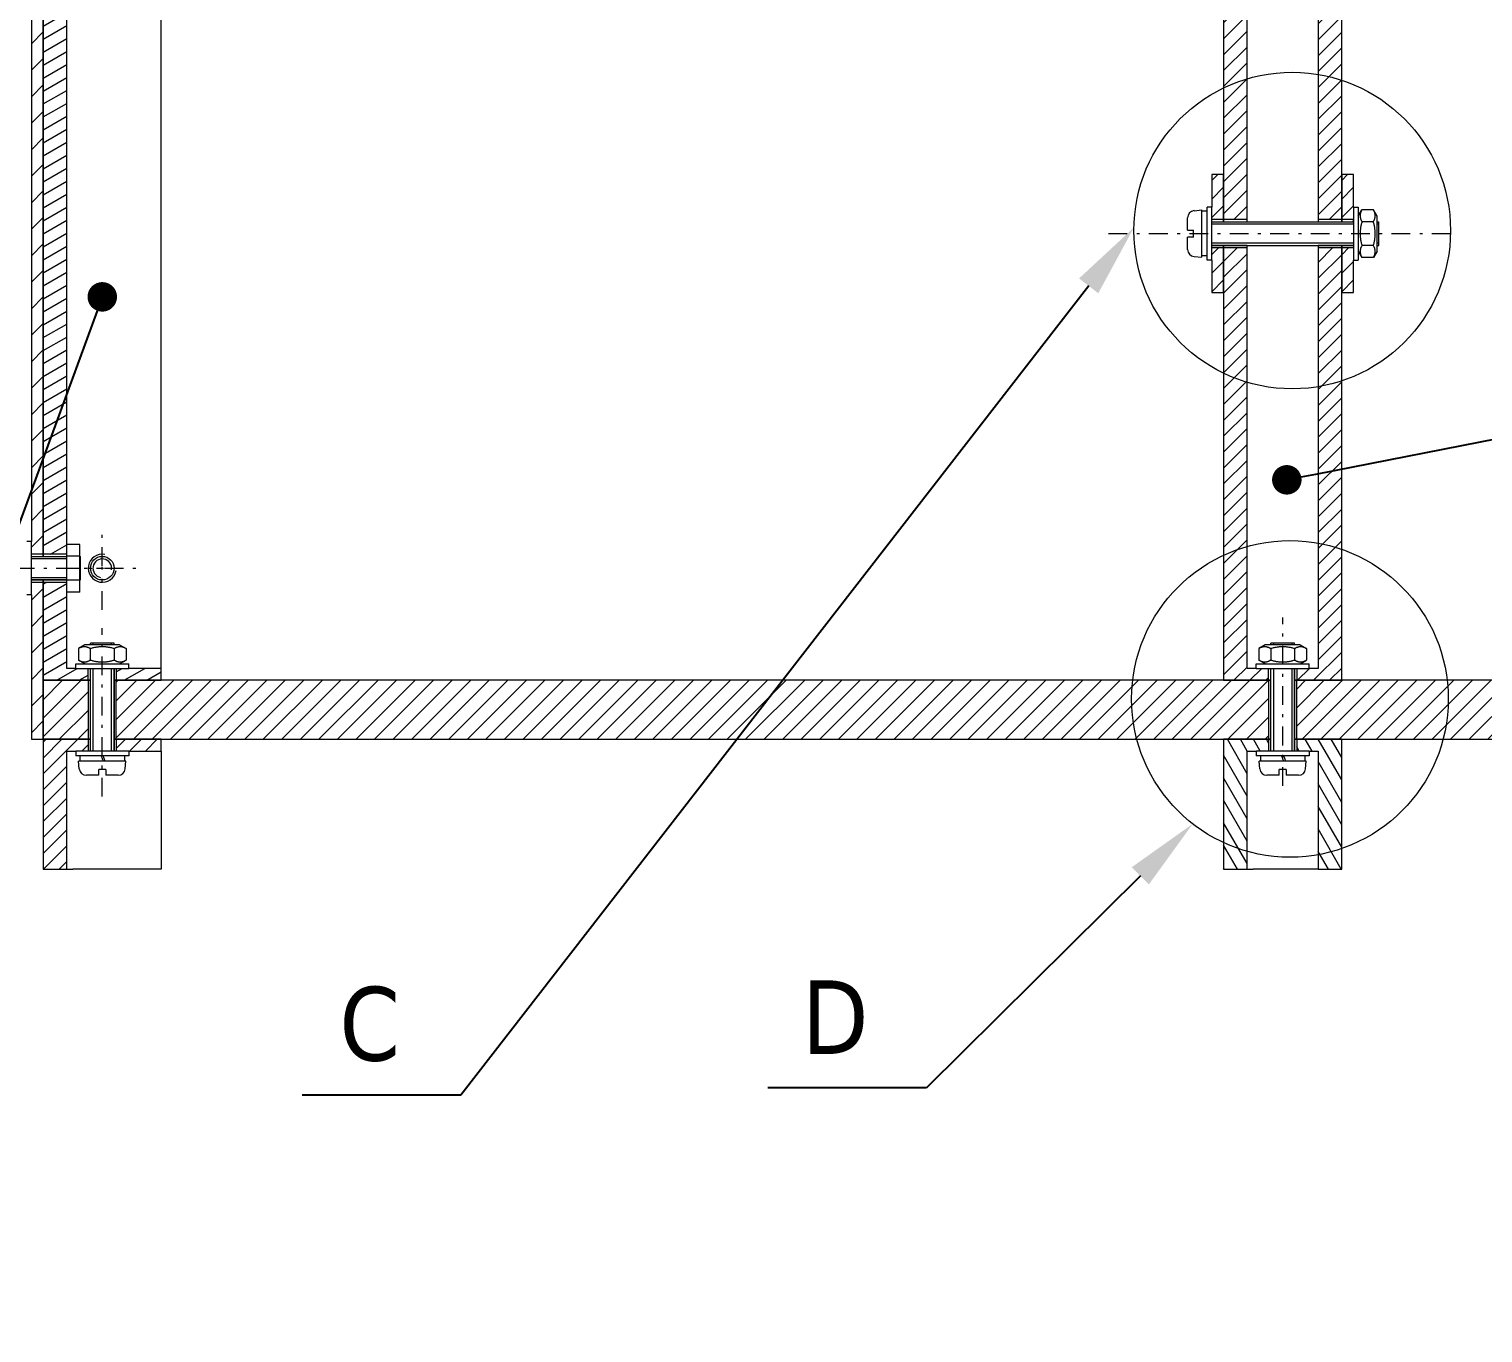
# Model space of a CAD drawing. Header units: millimetres. Extents: x 651 to 8859, y -354 to 894.
# Drawn here: x 1963.58 to 2012.85, y 40.4 to 84.59 of the extents above; entities that cross this region are included whole.
import ezdxf
from ezdxf import colors
from ezdxf.entities.mleader import LeaderData, LeaderLine
from ezdxf.math import Vec2, Vec3

# ---------------------------------------------------------------- set-up
doc = ezdxf.new("R2010")
doc.units = ezdxf.units.MM
doc.linetypes.add('DASHDOT2', pattern=[12.7, 6.35, -3.175, 0, -3.175])
doc.layers.get('0').update_dxf_attribs({"lineweight": 18})
for name, color, linetype, lineweight in [('cienka', 7, 'Continuous', 9), ('Kreskowanie (ISO)', 7, 'Continuous', 9), ('SYMETRIA SRUB', 7, 'DASHDOT2', 9), ('Widoczne (ISO)', 7, 'Continuous', 18), ('Widoczne wąskie (ISO)', 7, 'Continuous', 9)]:
    doc.layers.add(name, color=color, linetype=linetype, lineweight=lineweight)
doc.styles.get("Standard").update_dxf_attribs({"font": 'tahoma.ttf'})

# ---------------------------------------------------------------- blocks, each defined once
blk = doc.blocks.new('*U69')
at = {"layer": 'Widoczne wąskie (ISO)', "color": 0, "linetype": 'DASHDOT2', "ltscale": 0.1, "transparency": 16777216}
blk.add_line((0, -3.58), (0, 2.123), dxfattribs=at)
blk = doc.blocks.new('*U70')
at = {"layer": 'Widoczne wąskie (ISO)', "color": 0, "linetype": 'DASHDOT2', "ltscale": 0.1, "transparency": 16777216}
blk.add_line((0, -3.58), (0, 2.123), dxfattribs=at)
blk = doc.blocks.new('*U72')
at = {"layer": 'SYMETRIA SRUB', "color": 0, "linetype": 'DASHDOT2', "ltscale": 0.1, "transparency": 16777216}
blk.add_line((-2.502, 0), (1.8, 0), dxfattribs=at)
blk = doc.blocks.new('*U76')
at = {"layer": 'SYMETRIA SRUB', "color": 0, "linetype": 'DASHDOT2', "ltscale": 0.1, "transparency": 16777216}
blk.add_line((-5.9, 0), (5.9, 0), dxfattribs=at)
blk = doc.blocks.new('_Dot')
at = {"color": 0, "linetype": 'ByBlock', "lineweight": -2}
blk.add_line((-0.5, 0), (-1, 0), dxfattribs=at)
at = {"color": 0, "linetype": 'ByBlock', "const_width": 0.5}
blk.add_lwpolyline([(-0.25, 0, 1), (0.25, 0, 1)], format="xyb", close=True, dxfattribs=at)
blk = doc.blocks.new('*U621')
at = {"layer": 'Widoczne wąskie (ISO)', "color": 0, "linetype": 'DASHDOT2', "ltscale": 0.1, "transparency": 16777216}
for p, q in [((0, 0.08164), (0, 1.4082)), ((-1.4082, 0), (-0.08164, 0)), ((0.08164, 0), (1.4082, 0)), ((0, -1.4082), (0, -0.08164))]:
    blk.add_line(p, q, dxfattribs=at)
at = {"layer": 'Widoczne wąskie (ISO)', "color": 0, "linetype": 'Continuous', "ltscale": 0.1, "transparency": 16777216}
for p, q in [((-0.04082, 0), (0.04082, 0)), ((0, -0.04082), (0, 0.04082))]:
    blk.add_line(p, q, dxfattribs=at)

msp = doc.modelspace()

# ---------------------------------------------------------------- hatches: boundary and pattern name
at = {"layer": 'Kreskowanie (ISO)'}
h = msp.add_hatch(dxfattribs=at)
h.set_pattern_fill('ANSI31', color=256, scale=0.12, angle=-14.99998, style=0)
h.paths.add_polyline_path([(1965.586, 88.921), (1965.161, 88.921), (1964.861, 88.921), (1964.861, 66.796), (1964.061, 66.796), (1964.061, 89.321), (1965.586, 89.321)])
h = msp.add_hatch(dxfattribs=at)
h.set_pattern_fill('ANSI31', color=256, scale=0.12, style=0)
h.paths.add_polyline_path([(2005.586, 88.921), (2005.161, 88.921), (2004.861, 88.921), (2004.861, 78.136), (2004.061, 78.136), (2004.061, 79.661), (2004.061, 89.321), (2005.586, 89.321)])
h = msp.add_hatch(dxfattribs=at)
h.set_pattern_fill('ANSI31', color=256, scale=0.12, style=0)
h.paths.add_polyline_path([(2006.961, 88.921), (2006.461, 88.921), (2006.461, 89.321), (2008.061, 89.321), (2008.061, 79.661), (2008.061, 78.136), (2007.261, 78.136), (2007.261, 88.921)])
h = msp.add_hatch(dxfattribs=at)
h.set_pattern_fill('ANSI31', color=256, scale=25.4, angle=15, style=0)
h.set_pattern_definition([(60, (1856.824, -521.0996), (-2.74963, 1.587501), [])])
h.paths.add_polyline_path([(2008.061, 78.061), (2008.461, 78.061), (2008.461, 78.561), (2008.461, 79.661), (2008.061, 79.661)])
h = msp.add_hatch(dxfattribs=at)
h.set_pattern_fill('ANSI31', color=256, scale=0.12, style=0)
h.paths.add_polyline_path([(2005.161, 62.921), (2005.586, 62.921), (2005.586, 62.521), (2004.061, 62.521), (2004.061, 75.661), (2004.061, 77.185), (2004.861, 77.185), (2004.861, 62.921)])
h = msp.add_hatch(dxfattribs=at)
h.set_pattern_fill('ANSI31', color=256, scale=0.12, style=0)
h.paths.add_polyline_path([(2006.461, 62.921), (2006.961, 62.921), (2007.261, 62.921), (2007.261, 77.185), (2008.061, 77.185), (2008.061, 75.661), (2008.061, 62.521), (2006.461, 62.521)])
h = msp.add_hatch(dxfattribs=at)
h.set_pattern_fill('ANSI31', color=256, scale=0.12, angle=-14.99998, style=0)
h.paths.add_polyline_path([(1965.161, 62.921), (1965.586, 62.921), (1965.586, 62.521), (1964.061, 62.521), (1964.061, 65.845), (1964.861, 65.845), (1964.861, 62.921)])
h = msp.add_hatch(dxfattribs=at)
h.set_pattern_fill('ANSI31', color=256, scale=0.12, angle=-14.99998, style=0)
h.paths.add_polyline_path([(1966.537, 62.921), (1966.961, 62.921), (1968.061, 62.921), (1968.061, 62.521), (1966.537, 62.521)])
h = msp.add_hatch(dxfattribs=at)
h.set_pattern_fill('ANSI31', color=256, scale=0.12, style=0)
h.paths.add_polyline_path([(1964.061, 56.121), (1964.861, 56.121), (1964.861, 60.121), (1965.161, 60.121), (1965.586, 60.121), (1965.586, 60.521), (1964.061, 60.521)])
h = msp.add_hatch(dxfattribs=at)
h.set_pattern_fill('ANSI31', color=256, scale=0.12, style=0)
h.paths.add_polyline_path([(1968.061, 60.121), (1968.061, 60.521), (1966.537, 60.521), (1966.537, 60.121), (1966.961, 60.121)])
h = msp.add_hatch(dxfattribs=at)
h.set_pattern_fill('ANSI31', color=256, scale=0.12, angle=75.00018, style=0)
h.paths.add_polyline_path([(2005.586, 60.121), (2005.586, 60.521), (2004.061, 60.521), (2004.061, 56.121), (2004.861, 56.121), (2004.861, 60.121), (2005.161, 60.121)])
h = msp.add_hatch(dxfattribs=at)
h.set_pattern_fill('ANSI31', color=256, scale=0.12, angle=75.00018, style=0)
h.paths.add_polyline_path([(2006.537, 60.521), (2006.537, 60.121), (2006.961, 60.121), (2007.261, 60.121), (2007.261, 56.121), (2008.061, 56.121), (2008.061, 60.521)])
at = {"layer": 'Widoczne wąskie (ISO)'}
h = msp.add_hatch(dxfattribs=at)
h.set_pattern_fill('ANSI31', color=256, scale=0.2)
h.paths.add_polyline_path([(2048.461, 66.796), (2048.061, 66.796), (2048.061, 66.721), (2048.461, 66.721)])
h.paths.add_polyline_path([(2048.461, 65.421), (2048.461, 65.845), (2048.061, 65.845), (2048.061, 60.521), (2048.461, 60.521)])
h.paths.add_polyline_path([(2048.461, 65.921), (2048.061, 65.921), (2048.061, 65.845), (2048.461, 65.845)])
h.paths.add_polyline_path([(1964.061, 65.845), (1963.661, 65.845), (1963.661, 65.421), (1963.661, 60.521), (1964.061, 60.521)])
h.paths.add_polyline_path([(1964.061, 65.921), (1963.661, 65.921), (1963.661, 65.845), (1964.061, 65.845)])
h.paths.add_polyline_path([(1964.061, 106.281), (1963.661, 106.281), (1963.661, 102.181), (1963.661, 101.756), (1964.061, 101.756), (1964.061, 105.081)])
h.paths.add_polyline_path([(1964.061, 101.756), (1963.661, 101.756), (1963.661, 101.681), (1964.061, 101.681)])
h.paths.add_polyline_path([(1964.061, 100.881), (1963.661, 100.881), (1963.661, 100.805), (1964.061, 100.805)])
h.paths.add_polyline_path([(1964.061, 100.805), (1963.661, 100.805), (1963.661, 100.381), (1963.661, 98.439, 0.018825), (1964.061, 98.383)])
h.paths.add_polyline_path([(1964.061, 98.383, -0.018825), (1963.661, 98.439), (1963.661, 94.953, -0.021151), (1964.061, 95.139)])
h.paths.add_polyline_path([(1964.061, 95.139, 0.021151), (1963.661, 94.953), (1963.661, 85.688, 0.021151), (1964.061, 85.502)])
h.paths.add_polyline_path([(1964.061, 85.502, -0.021151), (1963.661, 85.688), (1963.661, 68.975), (1964.061, 70.065)])
h.paths.add_polyline_path([(1964.061, 70.065), (1963.661, 68.975), (1963.661, 67.221), (1963.661, 66.796), (1964.061, 66.796)])
h.paths.add_polyline_path([(1964.061, 66.796), (1963.661, 66.796), (1963.661, 66.721), (1964.061, 66.721)])
h = msp.add_hatch(dxfattribs=at)
h.set_pattern_fill('ANSI31', color=256, scale=0.14)
h.paths.add_polyline_path([(2004.061, 79.661), (2003.661, 79.661), (2003.661, 78.561), (2003.661, 78.136), (2004.061, 78.136)])
h.paths.add_polyline_path([(2008.461, 79.661), (2008.061, 79.661), (2008.061, 78.136), (2008.461, 78.136), (2008.461, 78.561)])
h.paths.add_polyline_path([(2008.461, 76.761), (2008.461, 77.185), (2008.061, 77.185), (2008.061, 75.661), (2008.461, 75.661)])
h.paths.add_polyline_path([(2004.061, 77.185), (2003.661, 77.185), (2003.661, 76.761), (2003.661, 75.661), (2004.061, 75.661)])
h = msp.add_hatch(dxfattribs=at)
h.set_pattern_fill('ANSI31', color=256, scale=0.14)
h.paths.add_polyline_path([(1965.586, 62.521), (1964.061, 62.521), (1964.061, 60.521), (1965.586, 60.521)])
h.paths.add_polyline_path([(1989.117, 62.521), (1966.537, 62.521), (1966.537, 60.521), (1987.566, 60.521)])
h.paths.add_polyline_path([(2000.945, 61.889, -0.029494), (2000.982, 62.521), (1989.117, 62.521), (1987.566, 60.521), (2001.122, 60.521, -0.064585)])
h.paths.add_polyline_path([(2005.586, 62.521), (2004.061, 62.521), (2000.982, 62.521, 0.029494), (2000.945, 61.889, 0.064585), (2001.122, 60.521), (2005.586, 60.521)])
h.paths.add_polyline_path([(2011.637, 62.521), (2006.537, 62.521), (2006.537, 60.521), (2008.061, 60.521), (2011.497, 60.521, 0.064585), (2011.674, 61.889, 0.029494)])
h.paths.add_polyline_path([(2045.586, 62.521), (2044.061, 62.521), (2011.637, 62.521, -0.029494), (2011.674, 61.889, -0.064585), (2011.497, 60.521), (2045.586, 60.521)])
h.paths.add_polyline_path([(2048.061, 62.521), (2046.537, 62.521), (2046.537, 60.521), (2048.061, 60.521)])

# ---------------------------------------------------------------- linework, layer by layer
at = {"layer": 'Widoczne (ISO)'}
for p, q in [((1964.061, 66.721), (1964.061, 100.881)), ((1963.661, 100.381), (1963.661, 67.221)), ((1964.061, 89.321), (1964.061, 66.721)), ((2004.061, 89.321), (2004.061, 78.061)), ((2008.061, 78.061), (2008.061, 89.321)), ((1964.861, 66.721), (1964.861, 88.921)), ((1968.061, 62.921), (1968.061, 88.921)), ((2004.861, 78.061), (2004.861, 88.921)), ((2007.261, 88.921), (2007.261, 78.061)), ((2004.061, 79.661), (2003.661, 79.661)), ((2003.661, 79.661), (2003.661, 78.561)), ((2004.061, 78.061), (2004.061, 79.661)), ((2008.461, 79.661), (2008.061, 79.661)), ((2008.061, 79.661), (2008.061, 78.061)), ((2008.461, 78.561), (2008.461, 79.661)), ((2003.061, 78.438), (2003.321, 78.461)), ((2003.321, 76.861), (2003.321, 78.461)), ((2003.501, 78.416), (2003.321, 78.416)), ((2003.501, 76.761), (2003.501, 78.561)), ((2003.661, 78.561), (2003.501, 78.561)), ((2003.661, 76.761), (2003.661, 78.561)), ((2008.461, 78.561), (2008.461, 76.761)), ((2008.461, 78.561), (2008.621, 78.561)), ((2008.621, 78.561), (2008.621, 76.761)), ((2008.621, 78.251), (2008.747, 78.469)), ((2009.135, 78.469), (2008.747, 78.469)), ((2009.261, 78.251), (2009.135, 78.469)), ((2002.841, 77.781), (2002.841, 78.199)), ((2003.661, 78.061), (2004.061, 78.061)), ((2003.661, 78.061), (2008.461, 78.061)), ((2004.061, 78.061), (2004.861, 78.061)), ((2007.261, 78.061), (2008.061, 78.061)), ((2008.061, 78.061), (2008.461, 78.061)), ((2009.135, 78.065), (2008.747, 78.065)), ((2009.261, 77.071), (2009.261, 78.251)), ((2009.261, 78.061), (2009.321, 78.061)), ((2009.321, 77.261), (2009.321, 78.061)), ((2002.841, 77.781), (2003.041, 77.781)), ((2003.041, 77.541), (2002.841, 77.541)), ((2002.841, 77.123), (2002.841, 77.541)), ((2003.041, 77.541), (2003.041, 77.781)), ((2003.061, 76.883), (2003.321, 76.861)), ((2003.501, 76.906), (2003.321, 76.906)), ((2004.061, 77.261), (2003.661, 77.261)), ((2003.661, 77.261), (2008.461, 77.261)), ((2004.861, 77.261), (2004.061, 77.261)), ((2004.061, 77.261), (2004.061, 62.521)), ((2004.061, 75.661), (2004.061, 77.261)), ((2004.861, 62.921), (2004.861, 77.261)), ((2008.061, 77.261), (2007.261, 77.261)), ((2007.261, 77.261), (2007.261, 62.921)), ((2008.061, 62.521), (2008.061, 77.261)), ((2008.461, 77.261), (2008.061, 77.261)), ((2008.061, 77.261), (2008.061, 75.661)), ((2008.621, 77.071), (2008.747, 76.852)), ((2009.135, 77.256), (2008.747, 77.256)), ((2009.261, 77.071), (2009.135, 76.852)), ((2009.261, 77.261), (2009.321, 77.261)), ((2003.661, 76.761), (2003.501, 76.761)), ((2003.661, 76.761), (2003.661, 75.661)), ((2008.461, 76.761), (2008.621, 76.761)), ((2008.461, 75.661), (2008.461, 76.761)), ((2009.135, 76.852), (2008.747, 76.852)), ((2003.661, 75.661), (2004.061, 75.661)), ((2008.061, 75.661), (2008.461, 75.661)), ((1963.661, 67.221), (1963.501, 67.221)), ((1963.661, 65.421), (1963.661, 67.221)), ((1965.301, 67.129), (1964.861, 67.129)), ((1965.301, 66.725), (1965.301, 67.129)), ((1963.661, 66.721), (1964.061, 66.721)), ((1963.661, 66.721), (1964.861, 66.721)), ((1964.061, 66.721), (1964.861, 66.721)), ((1965.301, 66.725), (1964.861, 66.725)), ((1964.861, 65.916), (1964.861, 66.725)), ((1964.861, 65.921), (1964.861, 66.721)), ((1965.301, 65.916), (1965.301, 66.725)), ((1965.301, 66.721), (1965.321, 66.721)), ((1965.321, 65.921), (1965.321, 66.721)), ((1964.061, 65.921), (1963.661, 65.921)), ((1963.661, 65.921), (1964.861, 65.921)), ((1964.861, 65.921), (1964.061, 65.921)), ((1964.061, 65.921), (1964.061, 62.521)), ((1964.061, 60.521), (1964.061, 65.921)), ((1964.861, 62.921), (1964.861, 65.921)), ((1965.301, 65.916), (1964.861, 65.916)), ((1965.301, 65.921), (1965.321, 65.921)), ((1965.301, 65.512), (1965.301, 65.916)), ((1963.661, 65.421), (1963.501, 65.421)), ((1963.661, 65.421), (1963.661, 60.521)), ((1965.301, 65.512), (1964.861, 65.512)), ((1965.471, 63.721), (1965.253, 63.595)), ((1965.253, 63.595), (1965.253, 63.207)), ((1966.651, 63.721), (1965.471, 63.721)), ((1965.657, 63.595), (1965.657, 63.207)), ((1966.461, 63.781), (1965.661, 63.781)), ((1965.661, 63.721), (1965.661, 63.781)), ((1966.461, 63.721), (1966.461, 63.781)), ((1966.466, 63.595), (1966.466, 63.207)), ((1966.651, 63.721), (1966.87, 63.595)), ((1966.87, 63.595), (1966.87, 63.207)), ((2005.471, 63.721), (2005.253, 63.595)), ((2005.253, 63.595), (2005.253, 63.207)), ((2006.651, 63.721), (2005.471, 63.721)), ((2005.657, 63.595), (2005.657, 63.207)), ((2006.461, 63.781), (2005.661, 63.781)), ((2005.661, 63.721), (2005.661, 63.781)), ((2006.461, 63.721), (2006.461, 63.781)), ((2006.466, 63.595), (2006.466, 63.207)), ((2006.651, 63.721), (2006.87, 63.595)), ((2006.87, 63.595), (2006.87, 63.207)), ((1965.161, 62.921), (1965.161, 63.081)), ((1965.161, 63.081), (1966.961, 63.081)), ((1965.161, 62.921), (1965.161, 63.081)), ((1965.471, 63.081), (1965.253, 63.207)), ((1966.651, 63.081), (1966.87, 63.207)), ((1966.961, 62.921), (1966.961, 63.081)), ((1966.961, 62.921), (1966.961, 63.081)), ((2005.161, 63.081), (2006.961, 63.081)), ((2005.161, 62.921), (2005.161, 63.081)), ((2005.471, 63.081), (2005.253, 63.207)), ((2006.651, 63.081), (2006.87, 63.207)), ((2006.961, 62.921), (2006.961, 63.081)), ((1965.161, 62.921), (1964.861, 62.921)), ((1965.161, 62.921), (1966.961, 62.921)), ((1965.661, 62.521), (1965.661, 62.921)), ((1965.661, 60.121), (1965.661, 62.921)), ((1966.461, 62.921), (1966.461, 62.521)), ((1966.461, 60.121), (1966.461, 62.921)), ((1968.061, 62.921), (1966.961, 62.921)), ((1968.061, 62.521), (1968.061, 62.921)), ((2005.161, 62.921), (2004.861, 62.921)), ((2005.161, 62.921), (2006.961, 62.921)), ((2005.661, 62.521), (2005.661, 62.921)), ((2005.661, 60.121), (2005.661, 62.921)), ((2006.461, 62.921), (2006.461, 62.521)), ((2006.461, 60.121), (2006.461, 62.921)), ((2007.261, 62.921), (2006.961, 62.921)), ((1965.661, 62.521), (1964.061, 62.521)), ((1964.061, 62.521), (1964.061, 60.521)), ((1964.061, 62.521), (1965.661, 62.521)), ((1965.661, 60.521), (1965.661, 62.521)), ((2005.661, 62.521), (1966.461, 62.521)), ((1966.461, 62.521), (1966.461, 60.521)), ((1966.461, 62.521), (1968.061, 62.521)), ((2004.061, 62.521), (2005.661, 62.521)), ((2005.661, 60.521), (2005.661, 62.521)), ((2045.661, 62.521), (2006.461, 62.521)), ((2006.461, 62.521), (2006.461, 60.521)), ((2006.461, 62.521), (2008.061, 62.521)), ((1963.661, 60.521), (1964.061, 60.521)), ((1965.661, 60.521), (1964.061, 60.521)), ((1964.061, 60.521), (1964.061, 56.121)), ((1964.061, 60.521), (1965.661, 60.521)), ((1964.861, 56.121), (1964.861, 60.121)), ((1964.861, 60.121), (1965.161, 60.121)), ((1966.961, 60.121), (1965.161, 60.121)), ((1965.161, 60.121), (1965.161, 59.961)), ((1965.661, 60.121), (1965.661, 60.521)), ((1968.061, 60.521), (1966.461, 60.521)), ((1966.461, 60.521), (1966.461, 60.121)), ((1966.461, 60.521), (2005.661, 60.521)), ((1966.961, 60.121), (1968.061, 60.121)), ((1966.961, 60.121), (1966.961, 59.961)), ((1968.061, 60.121), (1968.061, 60.521)), ((1968.061, 60.121), (1968.061, 56.121)), ((2005.661, 60.521), (2004.061, 60.521)), ((2004.061, 60.521), (2004.061, 56.121)), ((2004.861, 56.121), (2004.861, 60.121)), ((2004.861, 60.121), (2005.161, 60.121)), ((2006.961, 60.121), (2005.161, 60.121)), ((2005.161, 60.121), (2005.161, 59.961)), ((2005.661, 60.121), (2005.661, 60.521)), ((2006.461, 60.521), (2045.661, 60.521)), ((2006.461, 60.521), (2006.461, 60.121)), ((2008.061, 60.521), (2006.461, 60.521)), ((2006.961, 60.121), (2007.261, 60.121)), ((2006.961, 60.121), (2006.961, 59.961)), ((2007.261, 60.121), (2007.261, 56.121)), ((2008.061, 56.121), (2008.061, 60.521)), ((1966.961, 59.961), (1965.161, 59.961)), ((1966.861, 59.781), (1965.261, 59.781)), ((1965.284, 59.52), (1965.261, 59.781)), ((1965.306, 59.961), (1965.306, 59.781)), ((1966.025, 59.961), (1966.091, 59.781)), ((1966.163, 59.781), (1966.097, 59.961)), ((1966.816, 59.961), (1966.816, 59.781)), ((1966.839, 59.52), (1966.861, 59.781)), ((2006.961, 59.961), (2005.161, 59.961)), ((2006.861, 59.781), (2005.261, 59.781)), ((2005.284, 59.52), (2005.261, 59.781)), ((2005.306, 59.961), (2005.306, 59.781)), ((2006.025, 59.961), (2006.091, 59.781)), ((2006.163, 59.781), (2006.097, 59.961)), ((2006.816, 59.961), (2006.816, 59.781)), ((2006.839, 59.52), (2006.861, 59.781)), ((1965.941, 59.301), (1965.523, 59.301)), ((1965.941, 59.301), (1965.941, 59.501)), ((1966.181, 59.501), (1965.941, 59.501)), ((1966.181, 59.501), (1966.181, 59.301)), ((1966.6, 59.301), (1966.181, 59.301)), ((2005.941, 59.301), (2005.523, 59.301)), ((2005.941, 59.301), (2005.941, 59.501)), ((2006.181, 59.501), (2005.941, 59.501)), ((2006.181, 59.501), (2006.181, 59.301)), ((2006.6, 59.301), (2006.181, 59.301)), ((1964.061, 56.121), (1964.861, 56.121)), ((1964.861, 56.121), (1965.061, 56.121)), ((1968.061, 56.121), (1965.061, 56.121)), ((2004.061, 56.121), (2004.861, 56.121)), ((2004.861, 56.121), (2005.061, 56.121)), ((2007.261, 56.121), (2005.061, 56.121)), ((2007.261, 56.121), (2008.061, 56.121))]:
    msp.add_line(p, q, dxfattribs=at)
msp.add_circle((1966.061, 66.321), 0.4, dxfattribs=at)
for centre, start, end in [((2003.081, 78.199), 95, 180), ((2003.081, 77.123), 180, 265), ((1965.523, 59.541), 185, 270), ((1966.6, 59.541), 270, 355), ((2005.523, 59.541), 185, 270), ((2006.6, 59.541), 270, 355)]:
    msp.add_arc(centre, 0.24, start, end, dxfattribs=at)
for points in [[(2008.747, 78.469), (2008.631, 78.267), (2008.747, 78.065)], [(2009.135, 78.065), (2009.252, 78.267), (2009.135, 78.469)], [(2008.747, 78.065), (2008.631, 77.661), (2008.747, 77.256)], [(2009.135, 77.256), (2009.252, 77.661), (2009.135, 78.065)], [(2008.747, 77.256), (2008.631, 77.054), (2008.747, 76.852)], [(2009.135, 76.852), (2009.252, 77.054), (2009.135, 77.256)], [(1965.657, 63.595), (1965.455, 63.711), (1965.253, 63.595)], [(1966.466, 63.595), (1966.061, 63.711), (1965.657, 63.595)], [(1966.87, 63.595), (1966.668, 63.711), (1966.466, 63.595)], [(2005.657, 63.595), (2005.455, 63.711), (2005.253, 63.595)], [(2006.466, 63.595), (2006.061, 63.711), (2005.657, 63.595)], [(2006.87, 63.595), (2006.668, 63.711), (2006.466, 63.595)], [(1965.253, 63.207), (1965.455, 63.09), (1965.657, 63.207)], [(1965.657, 63.207), (1966.061, 63.09), (1966.466, 63.207)], [(1966.466, 63.207), (1966.668, 63.09), (1966.87, 63.207)], [(2005.253, 63.207), (2005.455, 63.09), (2005.657, 63.207)], [(2005.657, 63.207), (2006.061, 63.09), (2006.466, 63.207)], [(2006.466, 63.207), (2006.668, 63.09), (2006.87, 63.207)]]:
    msp.add_rational_spline(points, [1, 1.15470053838, 1], degree=2, dxfattribs=at)
at = {"layer": 'Widoczne wąskie (ISO)'}
for p, q in [((2004.061, 78.136), (2003.661, 78.136)), ((2008.461, 77.977), (2003.661, 77.977)), ((2004.861, 78.136), (2004.061, 78.136)), ((2008.061, 78.136), (2007.261, 78.136)), ((2008.461, 78.136), (2008.061, 78.136)), ((2009.321, 77.977), (2009.261, 77.977)), ((2003.661, 77.344), (2008.461, 77.344)), ((2003.661, 77.185), (2004.061, 77.185)), ((2004.061, 77.185), (2004.861, 77.185)), ((2007.261, 77.185), (2008.061, 77.185)), ((2008.061, 77.185), (2008.461, 77.185)), ((2009.261, 77.344), (2009.321, 77.344)), ((1964.061, 66.796), (1963.661, 66.796)), ((1964.861, 66.637), (1963.661, 66.637)), ((1964.861, 66.796), (1964.061, 66.796)), ((1965.321, 66.637), (1965.301, 66.637)), ((1963.661, 66.004), (1964.861, 66.004)), ((1963.661, 65.845), (1964.061, 65.845)), ((1964.061, 65.845), (1964.861, 65.845)), ((1965.301, 66.004), (1965.321, 66.004)), ((1965.745, 63.781), (1965.745, 63.721)), ((1966.378, 63.721), (1966.378, 63.781)), ((2005.745, 63.781), (2005.745, 63.721)), ((2006.378, 63.721), (2006.378, 63.781)), ((1965.586, 62.521), (1965.586, 62.921)), ((1965.745, 62.921), (1965.745, 60.121)), ((1966.378, 60.121), (1966.378, 62.921)), ((1966.537, 62.921), (1966.537, 62.521)), ((2005.586, 62.521), (2005.586, 62.921)), ((2005.745, 62.921), (2005.745, 60.121)), ((2006.378, 60.121), (2006.378, 62.921)), ((2006.537, 62.921), (2006.537, 62.521)), ((1965.586, 62.521), (1965.586, 60.521)), ((1966.537, 60.521), (1966.537, 62.521)), ((2005.586, 62.521), (2005.586, 60.521)), ((2006.537, 60.521), (2006.537, 62.521)), ((1965.586, 60.521), (1965.586, 60.121)), ((1966.537, 60.521), (1966.537, 60.121)), ((2005.586, 60.521), (2005.586, 60.121)), ((2006.537, 60.521), (2006.537, 60.121))]:
    msp.add_line(p, q, dxfattribs=at)
for centre in [(2006.384, 77.764), (2006.309, 61.889)]:
    msp.add_circle(centre, 5.365, dxfattribs=at)
for radius, start, end in [(0.476, 80, 350), (0.316, 350, 260)]:
    msp.add_arc((1966.061, 66.321), radius, start, end, dxfattribs=at)

# ---------------------------------------------------------------- block references
at = {"layer": 'SYMETRIA SRUB', "linetype": 'DASHDOT2', "ltscale": 0.1}
for name, p in [('*U76', (2006.061, 77.661)), ('*U72', (1964.261, 66.321))]:
    msp.add_blockref(name, p, dxfattribs=at)
at = {"layer": 'Widoczne wąskie (ISO)', "linetype": 'DASHDOT2', "ltscale": 0.1}
for name, p in [('*U621', (1966.061, 66.321)), ('*U69', (2006.061, 62.527)), ('*U70', (1966.061, 62.165))]:
    msp.add_blockref(name, p, dxfattribs=at)

# ---------------------------------------------------------------- texts
at = {"layer": 'cienka', "char_height": 2.5, "attachment_point": 5}
for s, insert in [('D', (1990.897, 51.104)), ('C', (1975.123, 50.859))]:
    msp.add_mtext_dynamic_manual_height_columns(s, width=4.57131, gutter_width=12.5, heights=[0], dxfattribs=dict(at, insert=insert))

# ---------------------------------------------------------------- leaders
at = {"layer": 'cienka'}
ml = msp.add_multileader_mtext('Standard', dxfattribs=at)
ml.set_content('12', color=256)
ml.set_leader_properties()
ml.set_arrow_properties(name='DOT')
ml.build(insert=Vec2(0, 0))
ml.multileader.update_dxf_attribs({"has_dogleg": 0, "text_left_attachment_type": 5, "text_right_attachment_type": 6, "text_top_attachment_type": 10, "dogleg_length": 0, "arrow_head_size": 1})
ctx = ml.context
ctx.base_point, ctx.char_height, ctx.arrow_head_size, ctx.landing_gap_size, ctx.plane_origin = Vec3(2049.864, 77.887), 5, 1, 0, Vec3(2058.221, 110.032)
ctx.left_attachment, ctx.right_attachment, ctx.bottom_attachment = 5, 6, 10
notes = []
notes.append((ctx, [(1, (1, 1, 0), (2049.864, 77.887), (1, 0), 0, [(0, [(2006.202, 69.316)], 0, [])])]))
ctx.mtext.insert, ctx.mtext.flow_direction = Vec3(2049.864, 83.992), 5
ml = msp.add_multileader_mtext('Standard', dxfattribs=at)
ml.set_content('')
ml.set_leader_properties()
ml.build(insert=Vec2(0, 0))
ml.multileader.update_dxf_attribs({"text_left_attachment_type": 6, "text_right_attachment_type": 6, "text_top_attachment_type": 10, "dogleg_length": 13.301, "arrow_head_size": 2.5})
ctx = ml.context
ctx.base_point, ctx.arrow_head_size, ctx.landing_gap_size, ctx.plane_origin = Vec3(1972.838, 48.464), 2.5, 1, Vec3(1991.51, 27.766)
ctx.left_attachment, ctx.right_attachment, ctx.bottom_attachment = 6, 6, 10
notes.append((ctx, [(0, (1, 1, 0), (1978.214, 48.464), (-1, 0), 5.376, [(0, [(2001.02, 77.866)], 0, [])])]))
ctx.mtext, ml.multileader.dxf.content_type = None, 0
ml = msp.add_multileader_mtext('Standard', dxfattribs=at)
ml.set_content('11', color=256)
ml.set_leader_properties()
ml.set_arrow_properties(name='DOT')
ml.build(insert=Vec2(0, 0))
ml.multileader.update_dxf_attribs({"has_dogleg": 0, "text_left_attachment_type": 5, "text_right_attachment_type": 6, "text_top_attachment_type": 10, "dogleg_length": 0, "arrow_head_size": 1})
ctx = ml.context
ctx.base_point, ctx.char_height, ctx.arrow_head_size, ctx.landing_gap_size, ctx.plane_origin = Vec3(1947.194, 40.948), 5, 1, 0, Vec3(1988.545, 125.301)
ctx.left_attachment, ctx.right_attachment, ctx.bottom_attachment, ctx.text_align_type = 5, 6, 10, 2
notes.append((ctx, [(0, (1, 1, 0), (1953.386, 40.965), (-1, 0), 0, [(0, [(1966.062, 75.517)], 0, [])])]))
ctx.mtext.insert, ctx.mtext.alignment, ctx.mtext.flow_direction = Vec3(1953.386, 46.965), 3, 5
ml = msp.add_multileader_mtext('Standard', dxfattribs=at)
ml.set_content('')
ml.set_leader_properties()
ml.build(insert=Vec2(0, 0))
ml.multileader.update_dxf_attribs({"text_left_attachment_type": 6, "text_right_attachment_type": 6, "text_top_attachment_type": 10, "dogleg_length": 13.301, "arrow_head_size": 2.5})
ctx = ml.context
ctx.base_point, ctx.arrow_head_size, ctx.landing_gap_size, ctx.plane_origin = Vec3(1988.612, 48.709), 2.5, 1, Vec3(2007.284, 28.011)
ctx.left_attachment, ctx.right_attachment, ctx.bottom_attachment = 6, 6, 10
notes.append((ctx, [(0, (1, 1, 0), (1993.988, 48.709), (-1, 0), 5.376, [(0, [(2003.014, 57.656)], 0, [])])]))
ctx.mtext, ml.multileader.dxf.content_type = None, 0
for ctx, leaders in notes:
    for number, flags, end, landing, length, lines in leaders:
        leader = LeaderData()
        leader.index, (leader.has_last_leader_line, leader.has_dogleg_vector, leader.attachment_direction) = number, flags
        leader.last_leader_point, leader.dogleg_vector, leader.dogleg_length = Vec3(end), Vec3(landing), length
        for number, points, colour, breaks in lines:
            line = LeaderLine()
            line.index, line.vertices, line.color, line.breaks = number, Vec3.list(points), colors.encode_raw_color(colour), breaks
            leader.lines.append(line)
        ctx.leaders.append(leader)

doc.saveas('drawing.dxf')
